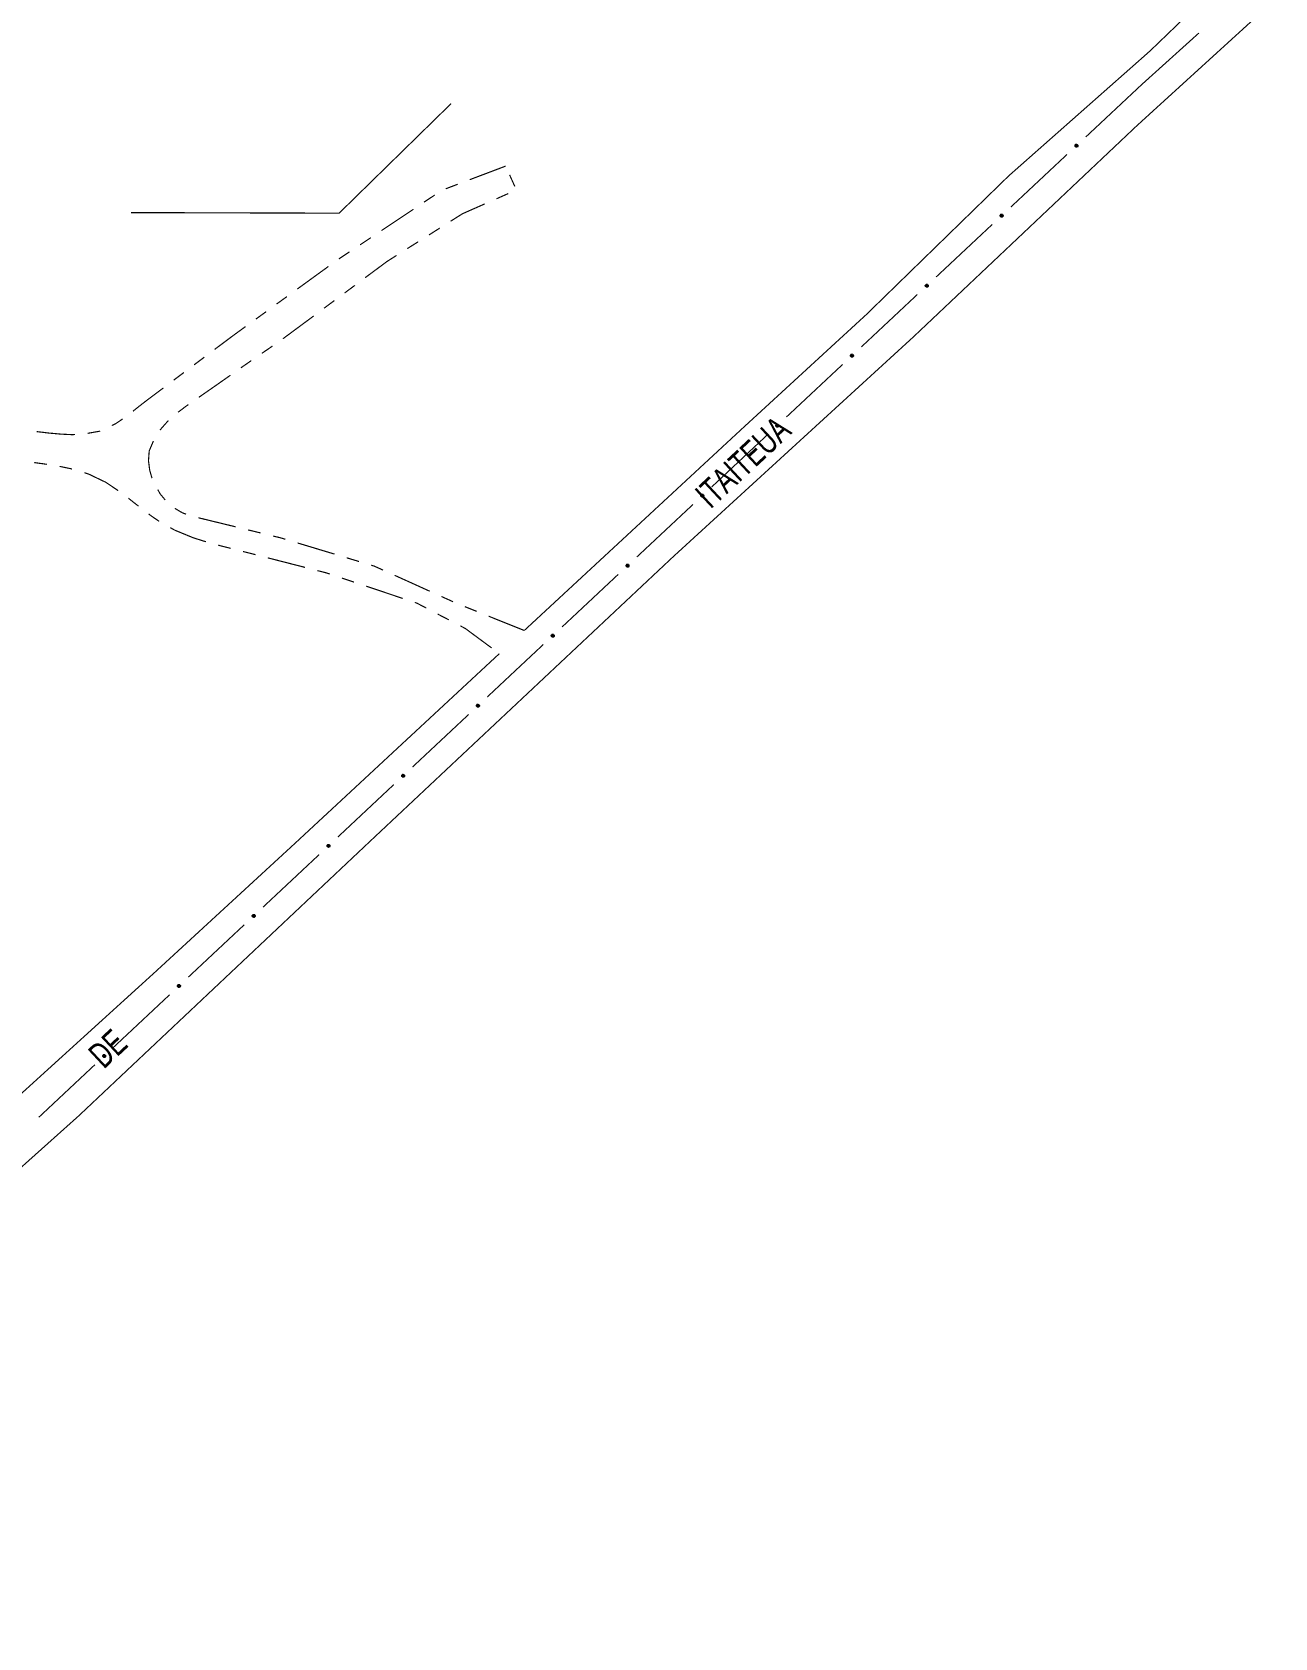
# Model space of a CAD drawing. Extents: x 205150 to 206910, y 4858726 to 4860849.
# Drawn here: x 205623.2 to 205817.3, y 4859982.3 to 4860233 of the extents above; entities that cross this region are included whole.
import ezdxf

# ---------------------------------------------------------------- set-up
doc = ezdxf.new("R2010")
doc.units = 0
doc.header["$LTSCALE"] = 1.5
doc.header["$MEASUREMENT"] = 0
for name, color, linetype in [('SV-CAMINHO-TRILHA', 20, 'CONTINUOUS'), ('SV-EIXO-ROD-ESTR', 7, 'CONTINUOUS'), ('SV-EST-MUNIC-PAV', 20, 'CONTINUOUS'), ('SV-RUA-NAO-PAV-S-GUIA-C-GUIA', 7, 'CONTINUOUS'), ('SV-TXT-MUNIC-PAV', 20, 'CONTINUOUS')]:
    doc.layers.add(name, color=color, linetype=linetype)
doc.styles.add('ARIAL', font='ARIAL.TTF')

msp = doc.modelspace()

# ---------------------------------------------------------------- linework, layer by layer
at = {"layer": 'SV-CAMINHO-TRILHA', "const_width": 0.18, "flags": 128}
msp.add_lwpolyline([(205638.58, 4860204.86), (205671.11, 4860204.77), (205688.6, 4860221.88)], dxfattribs=at)
at = {"layer": 'SV-EIXO-ROD-ESTR', "const_width": 0.18, "flags": 128}
for points in [[(205796.49, 4860224.87), (205805.4, 4860232.9)], [(205796.49, 4860224.87), (205787.73, 4860216.67)], [(205784.8, 4860213.94), (205776.04, 4860205.74)], [(205773.12, 4860203.01), (205764.36, 4860194.81)], [(205761.43, 4860192.08), (205752.67, 4860183.88)], [(205749.75, 4860181.15), (205740.98, 4860172.95)], [(205738.06, 4860170.22), (205729.3, 4860162.02)], [(205726.38, 4860159.29), (205717.61, 4860151.09)], [(205714.69, 4860148.36), (205705.93, 4860140.16)], [(205703.01, 4860137.43), (205700.09, 4860134.7)], [(205699.5, 4860134.15), (205694.25, 4860129.23)], [(205700.09, 4860134.7), (205699.5, 4860134.15)], [(205691.33, 4860126.49), (205682.57, 4860118.29)], [(205679.65, 4860115.55), (205670.9, 4860107.35)], [(205667.98, 4860104.61), (205659.22, 4860096.41)], [(205656.3, 4860093.67), (205647.54, 4860085.47)], [(205644.63, 4860082.73), (205635.87, 4860074.53)], [(205632.95, 4860071.8), (205624.19, 4860063.59)]]:
    msp.add_lwpolyline(points, dxfattribs=at)
at = {"layer": 'SV-EIXO-ROD-ESTR', "flags": 128}
for points in [[(205786.25, 4860215.48), (205786.09, 4860215.28)], [(205786.3, 4860215.48), (205786.1, 4860215.24)], [(205786.23, 4860215.47), (205786.1, 4860215.31)], [(205786.27, 4860215.47), (205786.1, 4860215.27)], [(205786.21, 4860215.47), (205786.1, 4860215.33)], [(205786.32, 4860215.47), (205786.11, 4860215.23)], [(205786.19, 4860215.46), (205786.11, 4860215.36)], [(205786.18, 4860215.45), (205786.11, 4860215.37)], [(205786.34, 4860215.46), (205786.12, 4860215.21)], [(205786.35, 4860215.45), (205786.13, 4860215.2)], [(205786.37, 4860215.45), (205786.14, 4860215.18)], [(205786.38, 4860215.43), (205786.15, 4860215.17)], [(205786.4, 4860215.42), (205786.17, 4860215.16)], [(205786.41, 4860215.4), (205786.19, 4860215.15)], [(205786.42, 4860215.39), (205786.2, 4860215.14)], [(205786.43, 4860215.37), (205786.22, 4860215.14)], [(205786.44, 4860215.36), (205786.24, 4860215.13)], [(205786.44, 4860215.34), (205786.27, 4860215.13)], [(205786.45, 4860215.32), (205786.29, 4860215.13)], [(205786.44, 4860215.29), (205786.32, 4860215.14)], [(205786.44, 4860215.27), (205786.33, 4860215.13)], [(205786.44, 4860215.25), (205786.35, 4860215.15)], [(205786.43, 4860215.23), (205786.36, 4860215.15)], [(205774.57, 4860204.55), (205774.41, 4860204.35)], [(205774.54, 4860204.54), (205774.41, 4860204.38)], [(205774.59, 4860204.54), (205774.41, 4860204.34)], [(205774.53, 4860204.54), (205774.41, 4860204.4)], [(205774.61, 4860204.55), (205774.42, 4860204.31)], [(205774.51, 4860204.53), (205774.42, 4860204.43)], [(205774.49, 4860204.52), (205774.42, 4860204.44)], [(205774.63, 4860204.54), (205774.43, 4860204.3)], [(205774.66, 4860204.54), (205774.43, 4860204.28)], [(205774.67, 4860204.52), (205774.45, 4860204.27)], [(205774.69, 4860204.52), (205774.45, 4860204.25)], [(205774.7, 4860204.5), (205774.47, 4860204.24)], [(205774.71, 4860204.49), (205774.48, 4860204.23)], [(205774.72, 4860204.48), (205774.5, 4860204.22)], [(205774.73, 4860204.46), (205774.51, 4860204.21)], [(205774.74, 4860204.45), (205774.54, 4860204.21)], [(205774.75, 4860204.43), (205774.56, 4860204.2)], [(205774.75, 4860204.41), (205774.58, 4860204.2)], [(205774.76, 4860204.39), (205774.6, 4860204.2)], [(205774.76, 4860204.36), (205774.63, 4860204.21)], [(205774.76, 4860204.34), (205774.64, 4860204.21)], [(205774.75, 4860204.32), (205774.67, 4860204.22)], [(205774.75, 4860204.3), (205774.68, 4860204.22)], [(205762.88, 4860193.62), (205762.72, 4860193.42)], [(205762.84, 4860193.61), (205762.72, 4860193.47)], [(205762.93, 4860193.62), (205762.73, 4860193.38)], [(205762.86, 4860193.61), (205762.73, 4860193.45)], [(205762.9, 4860193.61), (205762.73, 4860193.41)], [(205762.82, 4860193.6), (205762.73, 4860193.5)], [(205762.95, 4860193.61), (205762.74, 4860193.37)], [(205762.81, 4860193.59), (205762.74, 4860193.51)], [(205762.97, 4860193.61), (205762.75, 4860193.35)], [(205762.98, 4860193.59), (205762.76, 4860193.34)], [(205763, 4860193.59), (205762.77, 4860193.32)], [(205763.01, 4860193.57), (205762.78, 4860193.31)], [(205763.03, 4860193.56), (205762.8, 4860193.3)], [(205763.04, 4860193.55), (205762.82, 4860193.29)], [(205763.05, 4860193.54), (205762.83, 4860193.28)], [(205763.05, 4860193.52), (205762.85, 4860193.28)], [(205763.07, 4860193.5), (205762.87, 4860193.27)], [(205763.07, 4860193.48), (205762.9, 4860193.27)], [(205763.07, 4860193.46), (205762.92, 4860193.27)], [(205763.07, 4860193.43), (205762.94, 4860193.28)], [(205763.07, 4860193.41), (205762.96, 4860193.28)], [(205763.07, 4860193.39), (205762.98, 4860193.29)], [(205763.06, 4860193.37), (205762.99, 4860193.29)], [(205751.2, 4860182.69), (205751.04, 4860182.49)], [(205751.17, 4860182.68), (205751.04, 4860182.53)], [(205751.22, 4860182.68), (205751.04, 4860182.48)], [(205751.15, 4860182.68), (205751.04, 4860182.54)], [(205751.24, 4860182.69), (205751.05, 4860182.45)], [(205751.14, 4860182.67), (205751.05, 4860182.57)], [(205751.12, 4860182.66), (205751.05, 4860182.58)], [(205751.26, 4860182.68), (205751.06, 4860182.44)], [(205751.29, 4860182.68), (205751.06, 4860182.42)], [(205751.3, 4860182.67), (205751.07, 4860182.41)], [(205751.32, 4860182.66), (205751.08, 4860182.39)], [(205751.33, 4860182.64), (205751.1, 4860182.38)], [(205751.34, 4860182.63), (205751.11, 4860182.37)], [(205751.35, 4860182.62), (205751.13, 4860182.36)], [(205751.36, 4860182.61), (205751.14, 4860182.35)], [(205751.37, 4860182.59), (205751.17, 4860182.35)], [(205751.38, 4860182.57), (205751.18, 4860182.34)], [(205751.38, 4860182.55), (205751.21, 4860182.34)], [(205751.39, 4860182.53), (205751.23, 4860182.34)], [(205751.39, 4860182.5), (205751.26, 4860182.35)], [(205751.39, 4860182.48), (205751.27, 4860182.35)], [(205751.38, 4860182.46), (205751.3, 4860182.36)], [(205751.38, 4860182.44), (205751.31, 4860182.36)], [(205739.51, 4860171.76), (205739.35, 4860171.57)], [(205739.47, 4860171.75), (205739.35, 4860171.61)], [(205739.56, 4860171.76), (205739.36, 4860171.52)], [(205739.49, 4860171.75), (205739.36, 4860171.6)], [(205739.53, 4860171.75), (205739.36, 4860171.55)], [(205739.45, 4860171.74), (205739.36, 4860171.64)], [(205739.58, 4860171.75), (205739.37, 4860171.51)], [(205739.44, 4860171.73), (205739.37, 4860171.66)], [(205739.6, 4860171.75), (205739.38, 4860171.49)], [(205739.61, 4860171.74), (205739.39, 4860171.48)], [(205739.63, 4860171.73), (205739.4, 4860171.46)], [(205739.64, 4860171.71), (205739.41, 4860171.45)], [(205739.66, 4860171.7), (205739.42, 4860171.44)], [(205739.67, 4860171.69), (205739.45, 4860171.43)], [(205739.68, 4860171.68), (205739.46, 4860171.42)], [(205739.68, 4860171.66), (205739.48, 4860171.42)], [(205739.7, 4860171.64), (205739.5, 4860171.41)], [(205739.7, 4860171.62), (205739.53, 4860171.41)], [(205739.7, 4860171.6), (205739.55, 4860171.41)], [(205739.7, 4860171.58), (205739.57, 4860171.42)], [(205739.7, 4860171.55), (205739.59, 4860171.42)], [(205739.7, 4860171.53), (205739.61, 4860171.43)], [(205739.69, 4860171.51), (205739.62, 4860171.43)], [(205727.85, 4860160.83), (205727.67, 4860160.62)], [(205727.82, 4860160.83), (205727.67, 4860160.64)], [(205727.8, 4860160.82), (205727.67, 4860160.67)], [(205727.78, 4860160.82), (205727.67, 4860160.69)], [(205727.87, 4860160.83), (205727.68, 4860160.59)], [(205727.76, 4860160.81), (205727.68, 4860160.71)], [(205727.75, 4860160.81), (205727.68, 4860160.73)], [(205727.89, 4860160.82), (205727.69, 4860160.58)], [(205727.91, 4860160.82), (205727.69, 4860160.56)], [(205727.93, 4860160.81), (205727.7, 4860160.55)], [(205727.95, 4860160.8), (205727.71, 4860160.53)], [(205727.96, 4860160.79), (205727.73, 4860160.52)], [(205727.97, 4860160.77), (205727.74, 4860160.51)], [(205727.98, 4860160.76), (205727.76, 4860160.5)], [(205727.99, 4860160.75), (205727.77, 4860160.49)], [(205728, 4860160.73), (205727.8, 4860160.49)], [(205728.01, 4860160.71), (205727.81, 4860160.48)], [(205728.01, 4860160.69), (205727.84, 4860160.48)], [(205728.02, 4860160.67), (205727.86, 4860160.48)], [(205728.02, 4860160.65), (205727.89, 4860160.49)], [(205728.02, 4860160.62), (205727.9, 4860160.49)], [(205728.01, 4860160.6), (205727.93, 4860160.5)], [(205728.01, 4860160.58), (205727.94, 4860160.5)], [(205716.14, 4860149.9), (205715.98, 4860149.71)], [(205716.1, 4860149.89), (205715.98, 4860149.76)], [(205716.16, 4860149.9), (205715.99, 4860149.69)], [(205716.19, 4860149.9), (205715.99, 4860149.67)], [(205716.12, 4860149.89), (205715.99, 4860149.74)], [(205716.08, 4860149.88), (205715.99, 4860149.78)], [(205716.07, 4860149.88), (205715.99, 4860149.8)], [(205716.21, 4860149.89), (205716, 4860149.65)], [(205716.23, 4860149.89), (205716.01, 4860149.63)], [(205716.24, 4860149.88), (205716.02, 4860149.62)], [(205716.26, 4860149.87), (205716.03, 4860149.6)], [(205716.27, 4860149.86), (205716.04, 4860149.59)], [(205716.29, 4860149.84), (205716.05, 4860149.58)], [(205716.3, 4860149.83), (205716.08, 4860149.57)], [(205716.31, 4860149.82), (205716.09, 4860149.56)], [(205716.31, 4860149.8), (205716.11, 4860149.56)], [(205716.33, 4860149.79), (205716.13, 4860149.55)], [(205716.33, 4860149.76), (205716.15, 4860149.55)], [(205716.33, 4860149.74), (205716.18, 4860149.55)], [(205716.33, 4860149.72), (205716.2, 4860149.56)], [(205716.33, 4860149.69), (205716.22, 4860149.56)], [(205716.33, 4860149.67), (205716.24, 4860149.57)], [(205716.32, 4860149.65), (205716.25, 4860149.57)], [(205704.48, 4860138.97), (205704.3, 4860138.76)], [(205704.45, 4860138.97), (205704.3, 4860138.78)], [(205704.43, 4860138.96), (205704.3, 4860138.81)], [(205704.41, 4860138.96), (205704.3, 4860138.83)], [(205704.5, 4860138.97), (205704.31, 4860138.74)], [(205704.39, 4860138.95), (205704.31, 4860138.85)], [(205704.38, 4860138.95), (205704.31, 4860138.87)], [(205704.52, 4860138.96), (205704.32, 4860138.72)], [(205704.54, 4860138.96), (205704.32, 4860138.7)], [(205704.56, 4860138.95), (205704.33, 4860138.69)], [(205704.57, 4860138.94), (205704.34, 4860138.67)], [(205704.59, 4860138.93), (205704.35, 4860138.67)], [(205704.6, 4860138.92), (205704.37, 4860138.65)], [(205704.61, 4860138.9), (205704.39, 4860138.64)], [(205704.62, 4860138.89), (205704.4, 4860138.63)], [(205704.63, 4860138.87), (205704.43, 4860138.63)], [(205704.64, 4860138.86), (205704.44, 4860138.62)], [(205704.64, 4860138.84), (205704.47, 4860138.62)], [(205704.65, 4860138.81), (205704.49, 4860138.62)], [(205704.65, 4860138.79), (205704.52, 4860138.63)], [(205704.65, 4860138.76), (205704.53, 4860138.63)], [(205704.64, 4860138.74), (205704.55, 4860138.64)], [(205704.64, 4860138.72), (205704.57, 4860138.64)], [(205692.77, 4860128.04), (205692.62, 4860127.84)], [(205692.75, 4860128.03), (205692.62, 4860127.87)], [(205692.8, 4860128.03), (205692.62, 4860127.82)], [(205692.73, 4860128.03), (205692.62, 4860127.89)], [(205692.82, 4860128.03), (205692.63, 4860127.8)], [(205692.71, 4860128.02), (205692.63, 4860127.92)], [(205692.7, 4860128.01), (205692.63, 4860127.93)], [(205692.84, 4860128.03), (205692.64, 4860127.79)], [(205692.86, 4860128.02), (205692.64, 4860127.77)], [(205692.88, 4860128.01), (205692.65, 4860127.75)], [(205692.89, 4860128), (205692.66, 4860127.74)], [(205692.91, 4860127.99), (205692.68, 4860127.73)], [(205692.92, 4860127.98), (205692.69, 4860127.72)], [(205692.93, 4860127.96), (205692.71, 4860127.71)], [(205692.94, 4860127.95), (205692.72, 4860127.7)], [(205692.95, 4860127.93), (205692.75, 4860127.69)], [(205692.96, 4860127.92), (205692.76, 4860127.68)], [(205692.96, 4860127.9), (205692.79, 4860127.69)], [(205692.97, 4860127.88), (205692.81, 4860127.68)], [(205692.97, 4860127.85), (205692.84, 4860127.69)], [(205692.97, 4860127.83), (205692.85, 4860127.69)], [(205692.96, 4860127.81), (205692.88, 4860127.71)], [(205692.96, 4860127.79), (205692.89, 4860127.71)], [(205681.1, 4860117.1), (205680.94, 4860116.9)], [(205681.06, 4860117.09), (205680.94, 4860116.95)], [(205681.08, 4860117.09), (205680.95, 4860116.93)], [(205681.12, 4860117.09), (205680.95, 4860116.88)], [(205681.15, 4860117.09), (205680.95, 4860116.86)], [(205681.04, 4860117.08), (205680.95, 4860116.98)], [(205681.03, 4860117.07), (205680.95, 4860116.99)], [(205681.17, 4860117.09), (205680.96, 4860116.85)], [(205681.19, 4860117.08), (205680.97, 4860116.83)], [(205681.2, 4860117.07), (205680.98, 4860116.82)], [(205681.22, 4860117.07), (205680.99, 4860116.8)], [(205681.23, 4860117.05), (205681, 4860116.79)], [(205681.24, 4860117.04), (205681.01, 4860116.78)], [(205681.25, 4860117.02), (205681.03, 4860116.77)], [(205681.27, 4860117.01), (205681.05, 4860116.76)], [(205681.27, 4860116.99), (205681.07, 4860116.75)], [(205681.28, 4860116.98), (205681.09, 4860116.74)], [(205681.29, 4860116.96), (205681.11, 4860116.75)], [(205681.29, 4860116.94), (205681.14, 4860116.74)], [(205681.29, 4860116.91), (205681.16, 4860116.75)], [(205681.29, 4860116.89), (205681.18, 4860116.75)], [(205681.29, 4860116.87), (205681.2, 4860116.77)], [(205681.28, 4860116.85), (205681.21, 4860116.77)], [(205669.42, 4860106.16), (205669.26, 4860105.96)], [(205669.4, 4860106.15), (205669.27, 4860105.99)], [(205669.45, 4860106.15), (205669.27, 4860105.94)], [(205669.38, 4860106.15), (205669.27, 4860106.01)], [(205669.47, 4860106.15), (205669.27, 4860105.92)], [(205669.49, 4860106.15), (205669.28, 4860105.91)], [(205669.36, 4860106.14), (205669.28, 4860106.04)], [(205669.35, 4860106.13), (205669.28, 4860106.05)], [(205669.51, 4860106.14), (205669.29, 4860105.89)], [(205669.52, 4860106.13), (205669.3, 4860105.88)], [(205669.54, 4860106.13), (205669.31, 4860105.86)], [(205669.55, 4860106.11), (205669.32, 4860105.85)], [(205669.57, 4860106.1), (205669.34, 4860105.84)], [(205669.58, 4860106.08), (205669.36, 4860105.83)], [(205669.59, 4860106.07), (205669.37, 4860105.82)], [(205669.6, 4860106.05), (205669.39, 4860105.81)], [(205669.61, 4860106.04), (205669.41, 4860105.81)], [(205669.61, 4860106.02), (205669.44, 4860105.81)], [(205669.62, 4860106), (205669.46, 4860105.8)], [(205669.61, 4860105.97), (205669.49, 4860105.81)], [(205669.62, 4860105.95), (205669.5, 4860105.81)], [(205669.61, 4860105.93), (205669.52, 4860105.83)], [(205669.6, 4860105.91), (205669.53, 4860105.83)], [(205657.75, 4860095.22), (205657.59, 4860095.02)], [(205657.71, 4860095.21), (205657.59, 4860095.07)], [(205657.8, 4860095.22), (205657.6, 4860094.98)], [(205657.72, 4860095.21), (205657.6, 4860095.05)], [(205657.77, 4860095.21), (205657.6, 4860095)], [(205657.69, 4860095.2), (205657.6, 4860095.1)], [(205657.67, 4860095.19), (205657.6, 4860095.11)], [(205657.81, 4860095.21), (205657.61, 4860094.97)], [(205657.84, 4860095.2), (205657.61, 4860094.95)], [(205657.85, 4860095.19), (205657.63, 4860094.94)], [(205657.87, 4860095.19), (205657.63, 4860094.92)], [(205657.88, 4860095.17), (205657.65, 4860094.91)], [(205657.89, 4860095.16), (205657.66, 4860094.9)], [(205657.9, 4860095.14), (205657.68, 4860094.89)], [(205657.92, 4860095.13), (205657.69, 4860094.88)], [(205657.92, 4860095.11), (205657.72, 4860094.88)], [(205657.93, 4860095.1), (205657.74, 4860094.87)], [(205657.93, 4860095.08), (205657.76, 4860094.87)], [(205657.94, 4860095.06), (205657.79, 4860094.86)], [(205657.94, 4860095.03), (205657.81, 4860094.88)], [(205657.94, 4860095.01), (205657.83, 4860094.87)], [(205657.93, 4860094.99), (205657.85, 4860094.89)], [(205657.93, 4860094.97), (205657.86, 4860094.89)], [(205646.07, 4860084.28), (205645.91, 4860084.08)], [(205646.03, 4860084.27), (205645.91, 4860084.13)], [(205646.12, 4860084.28), (205645.92, 4860084.04)], [(205646.05, 4860084.27), (205645.92, 4860084.11)], [(205646.09, 4860084.27), (205645.92, 4860084.07)], [(205646.01, 4860084.26), (205645.92, 4860084.16)], [(205646.14, 4860084.27), (205645.93, 4860084.03)], [(205646, 4860084.25), (205645.93, 4860084.17)], [(205646.16, 4860084.27), (205645.94, 4860084.01)], [(205646.17, 4860084.25), (205645.95, 4860084)], [(205646.19, 4860084.25), (205645.96, 4860083.98)], [(205646.2, 4860084.23), (205645.97, 4860083.97)], [(205646.22, 4860084.22), (205645.99, 4860083.96)], [(205646.23, 4860084.2), (205646.01, 4860083.95)], [(205646.24, 4860084.19), (205646.02, 4860083.94)], [(205646.24, 4860084.18), (205646.04, 4860083.94)], [(205646.26, 4860084.16), (205646.06, 4860083.93)], [(205646.26, 4860084.14), (205646.09, 4860083.93)], [(205646.26, 4860084.12), (205646.11, 4860083.93)], [(205646.26, 4860084.09), (205646.13, 4860083.94)], [(205646.26, 4860084.07), (205646.15, 4860083.94)], [(205646.26, 4860084.05), (205646.17, 4860083.95)], [(205646.25, 4860084.03), (205646.18, 4860083.95)], [(205634.39, 4860073.34), (205634.24, 4860073.14)], [(205634.37, 4860073.33), (205634.24, 4860073.17)], [(205634.42, 4860073.33), (205634.24, 4860073.13)], [(205634.35, 4860073.33), (205634.24, 4860073.19)], [(205634.44, 4860073.34), (205634.25, 4860073.1)], [(205634.33, 4860073.32), (205634.25, 4860073.22)], [(205634.32, 4860073.31), (205634.25, 4860073.23)], [(205634.46, 4860073.33), (205634.26, 4860073.09)], [(205634.48, 4860073.33), (205634.26, 4860073.07)], [(205634.5, 4860073.31), (205634.27, 4860073.06)], [(205634.52, 4860073.31), (205634.28, 4860073.04)], [(205634.53, 4860073.29), (205634.3, 4860073.03)], [(205634.54, 4860073.28), (205634.31, 4860073.02)], [(205634.55, 4860073.27), (205634.33, 4860073.01)], [(205634.56, 4860073.26), (205634.34, 4860073)], [(205634.57, 4860073.24), (205634.37, 4860073)], [(205634.58, 4860073.22), (205634.38, 4860072.99)], [(205634.58, 4860073.2), (205634.41, 4860072.99)], [(205634.59, 4860073.18), (205634.43, 4860072.99)], [(205634.59, 4860073.15), (205634.46, 4860073)], [(205634.59, 4860073.13), (205634.47, 4860073)], [(205634.58, 4860073.11), (205634.5, 4860073.01)], [(205634.58, 4860073.09), (205634.51, 4860073.01)]]:
    msp.add_lwpolyline(points, dxfattribs=at)
for points in [[(205786.45, 4860215.32), (205786.44, 4860215.27), (205786.43, 4860215.23), (205786.41, 4860215.2), (205786.39, 4860215.17), (205786.36, 4860215.15), (205786.33, 4860215.13), (205786.29, 4860215.13), (205786.24, 4860215.13), (205786.2, 4860215.14), (205786.17, 4860215.16), (205786.14, 4860215.18), (205786.12, 4860215.21), (205786.1, 4860215.24), (205786.09, 4860215.28), (205786.1, 4860215.33), (205786.11, 4860215.37), (205786.13, 4860215.4), (205786.15, 4860215.43), (205786.18, 4860215.45), (205786.21, 4860215.47), (205786.25, 4860215.48), (205786.3, 4860215.48), (205786.34, 4860215.46), (205786.37, 4860215.45), (205786.4, 4860215.42), (205786.42, 4860215.39), (205786.44, 4860215.36), (205786.45, 4860215.32)], [(205774.76, 4860204.39), (205774.76, 4860204.34), (205774.75, 4860204.3), (205774.73, 4860204.27), (205774.71, 4860204.24), (205774.68, 4860204.22), (205774.64, 4860204.21), (205774.6, 4860204.2), (205774.56, 4860204.2), (205774.51, 4860204.21), (205774.48, 4860204.23), (205774.45, 4860204.25), (205774.43, 4860204.28), (205774.42, 4860204.31), (205774.41, 4860204.35), (205774.41, 4860204.4), (205774.42, 4860204.44), (205774.44, 4860204.47), (205774.46, 4860204.5), (205774.49, 4860204.52), (205774.53, 4860204.54), (205774.57, 4860204.55), (205774.61, 4860204.55), (205774.66, 4860204.54), (205774.69, 4860204.52), (205774.71, 4860204.49), (205774.73, 4860204.46), (205774.75, 4860204.43), (205774.76, 4860204.39)], [(205763.07, 4860193.46), (205763.07, 4860193.41), (205763.06, 4860193.37), (205763.04, 4860193.34), (205763.02, 4860193.31), (205762.99, 4860193.29), (205762.96, 4860193.28), (205762.92, 4860193.27), (205762.87, 4860193.27), (205762.83, 4860193.28), (205762.8, 4860193.3), (205762.77, 4860193.32), (205762.75, 4860193.35), (205762.73, 4860193.38), (205762.72, 4860193.42), (205762.72, 4860193.47), (205762.74, 4860193.51), (205762.75, 4860193.55), (205762.78, 4860193.57), (205762.81, 4860193.59), (205762.84, 4860193.61), (205762.88, 4860193.62), (205762.93, 4860193.62), (205762.97, 4860193.61), (205763, 4860193.59), (205763.03, 4860193.56), (205763.05, 4860193.54), (205763.07, 4860193.5), (205763.07, 4860193.46)], [(205751.39, 4860182.53), (205751.39, 4860182.48), (205751.38, 4860182.44), (205751.36, 4860182.41), (205751.33, 4860182.38), (205751.31, 4860182.36), (205751.27, 4860182.35), (205751.23, 4860182.34), (205751.18, 4860182.34), (205751.14, 4860182.35), (205751.11, 4860182.37), (205751.08, 4860182.39), (205751.06, 4860182.42), (205751.05, 4860182.45), (205751.04, 4860182.49), (205751.04, 4860182.54), (205751.05, 4860182.58), (205751.07, 4860182.62), (205751.09, 4860182.64), (205751.12, 4860182.66), (205751.15, 4860182.68), (205751.2, 4860182.69), (205751.24, 4860182.69), (205751.29, 4860182.68), (205751.32, 4860182.66), (205751.34, 4860182.63), (205751.36, 4860182.61), (205751.38, 4860182.57), (205751.39, 4860182.53)], [(205739.7, 4860171.6), (205739.7, 4860171.55), (205739.69, 4860171.51), (205739.67, 4860171.48), (205739.65, 4860171.45), (205739.62, 4860171.43), (205739.59, 4860171.42), (205739.55, 4860171.41), (205739.5, 4860171.41), (205739.46, 4860171.42), (205739.42, 4860171.44), (205739.4, 4860171.46), (205739.38, 4860171.49), (205739.36, 4860171.52), (205739.35, 4860171.57), (205739.35, 4860171.61), (205739.37, 4860171.66), (205739.38, 4860171.69), (205739.41, 4860171.71), (205739.44, 4860171.73), (205739.47, 4860171.75), (205739.51, 4860171.76), (205739.56, 4860171.76), (205739.6, 4860171.75), (205739.63, 4860171.73), (205739.66, 4860171.7), (205739.68, 4860171.68), (205739.7, 4860171.64), (205739.7, 4860171.6)], [(205728.02, 4860160.67), (205728.02, 4860160.62), (205728.01, 4860160.58), (205727.99, 4860160.55), (205727.96, 4860160.53), (205727.94, 4860160.5), (205727.9, 4860160.49), (205727.86, 4860160.48), (205727.81, 4860160.48), (205727.77, 4860160.49), (205727.74, 4860160.51), (205727.71, 4860160.53), (205727.69, 4860160.56), (205727.68, 4860160.59), (205727.67, 4860160.64), (205727.67, 4860160.69), (205727.68, 4860160.73), (205727.7, 4860160.76), (205727.72, 4860160.78), (205727.75, 4860160.81), (205727.78, 4860160.82), (205727.82, 4860160.83), (205727.87, 4860160.83), (205727.91, 4860160.82), (205727.95, 4860160.8), (205727.97, 4860160.77), (205727.99, 4860160.75), (205728.01, 4860160.71), (205728.02, 4860160.67)], [(205716.33, 4860149.74), (205716.33, 4860149.69), (205716.32, 4860149.65), (205716.3, 4860149.62), (205716.28, 4860149.6), (205716.25, 4860149.57), (205716.22, 4860149.56), (205716.18, 4860149.55), (205716.13, 4860149.55), (205716.09, 4860149.56), (205716.05, 4860149.58), (205716.03, 4860149.6), (205716.01, 4860149.63), (205715.99, 4860149.67), (205715.98, 4860149.71), (205715.98, 4860149.76), (205715.99, 4860149.8), (205716.01, 4860149.83), (205716.04, 4860149.85), (205716.07, 4860149.88), (205716.1, 4860149.89), (205716.14, 4860149.9), (205716.19, 4860149.9), (205716.23, 4860149.89), (205716.26, 4860149.87), (205716.29, 4860149.84), (205716.31, 4860149.82), (205716.33, 4860149.79), (205716.33, 4860149.74)], [(205704.65, 4860138.81), (205704.65, 4860138.76), (205704.64, 4860138.72), (205704.62, 4860138.69), (205704.59, 4860138.67), (205704.57, 4860138.64), (205704.53, 4860138.63), (205704.49, 4860138.62), (205704.44, 4860138.62), (205704.4, 4860138.63), (205704.37, 4860138.65), (205704.34, 4860138.67), (205704.32, 4860138.7), (205704.31, 4860138.74), (205704.3, 4860138.78), (205704.3, 4860138.83), (205704.31, 4860138.87), (205704.33, 4860138.9), (205704.35, 4860138.92), (205704.38, 4860138.95), (205704.41, 4860138.96), (205704.45, 4860138.97), (205704.5, 4860138.97), (205704.54, 4860138.96), (205704.57, 4860138.94), (205704.6, 4860138.92), (205704.62, 4860138.89), (205704.64, 4860138.86), (205704.65, 4860138.81)], [(205692.97, 4860127.88), (205692.97, 4860127.83), (205692.96, 4860127.79), (205692.94, 4860127.76), (205692.91, 4860127.73), (205692.89, 4860127.71), (205692.85, 4860127.69), (205692.81, 4860127.68), (205692.76, 4860127.68), (205692.72, 4860127.7), (205692.69, 4860127.72), (205692.66, 4860127.74), (205692.64, 4860127.77), (205692.63, 4860127.8), (205692.62, 4860127.84), (205692.62, 4860127.89), (205692.63, 4860127.93), (205692.65, 4860127.96), (205692.67, 4860127.99), (205692.7, 4860128.01), (205692.73, 4860128.03), (205692.77, 4860128.04), (205692.82, 4860128.03), (205692.86, 4860128.02), (205692.89, 4860128), (205692.92, 4860127.98), (205692.94, 4860127.95), (205692.96, 4860127.92), (205692.97, 4860127.88)], [(205681.29, 4860116.94), (205681.29, 4860116.89), (205681.28, 4860116.85), (205681.26, 4860116.82), (205681.24, 4860116.79), (205681.21, 4860116.77), (205681.18, 4860116.75), (205681.14, 4860116.74), (205681.09, 4860116.74), (205681.05, 4860116.76), (205681.01, 4860116.78), (205680.99, 4860116.8), (205680.97, 4860116.83), (205680.95, 4860116.86), (205680.94, 4860116.9), (205680.94, 4860116.95), (205680.95, 4860116.99), (205680.97, 4860117.02), (205681, 4860117.05), (205681.03, 4860117.07), (205681.06, 4860117.09), (205681.1, 4860117.1), (205681.15, 4860117.09), (205681.19, 4860117.08), (205681.22, 4860117.07), (205681.24, 4860117.04), (205681.27, 4860117.01), (205681.28, 4860116.98), (205681.29, 4860116.94)], [(205669.62, 4860106), (205669.62, 4860105.95), (205669.6, 4860105.91), (205669.59, 4860105.88), (205669.56, 4860105.85), (205669.53, 4860105.83), (205669.5, 4860105.81), (205669.46, 4860105.8), (205669.41, 4860105.81), (205669.37, 4860105.82), (205669.34, 4860105.84), (205669.31, 4860105.86), (205669.29, 4860105.89), (205669.27, 4860105.92), (205669.26, 4860105.96), (205669.27, 4860106.01), (205669.28, 4860106.05), (205669.3, 4860106.08), (205669.32, 4860106.11), (205669.35, 4860106.13), (205669.38, 4860106.15), (205669.42, 4860106.16), (205669.47, 4860106.15), (205669.51, 4860106.14), (205669.54, 4860106.13), (205669.57, 4860106.1), (205669.59, 4860106.07), (205669.61, 4860106.04), (205669.62, 4860106)], [(205657.94, 4860095.06), (205657.94, 4860095.01), (205657.93, 4860094.97), (205657.91, 4860094.94), (205657.89, 4860094.91), (205657.86, 4860094.89), (205657.83, 4860094.87), (205657.79, 4860094.86), (205657.74, 4860094.87), (205657.69, 4860094.88), (205657.66, 4860094.9), (205657.63, 4860094.92), (205657.61, 4860094.95), (205657.6, 4860094.98), (205657.59, 4860095.02), (205657.59, 4860095.07), (205657.6, 4860095.11), (205657.62, 4860095.14), (205657.64, 4860095.17), (205657.67, 4860095.19), (205657.71, 4860095.21), (205657.75, 4860095.22), (205657.8, 4860095.22), (205657.84, 4860095.2), (205657.87, 4860095.19), (205657.89, 4860095.16), (205657.92, 4860095.13), (205657.93, 4860095.1), (205657.94, 4860095.06)], [(205646.26, 4860084.12), (205646.26, 4860084.07), (205646.25, 4860084.03), (205646.23, 4860084), (205646.21, 4860083.97), (205646.18, 4860083.95), (205646.15, 4860083.94), (205646.11, 4860083.93), (205646.06, 4860083.93), (205646.02, 4860083.94), (205645.99, 4860083.96), (205645.96, 4860083.98), (205645.94, 4860084.01), (205645.92, 4860084.04), (205645.91, 4860084.08), (205645.91, 4860084.13), (205645.93, 4860084.17), (205645.94, 4860084.2), (205645.97, 4860084.23), (205646, 4860084.25), (205646.03, 4860084.27), (205646.07, 4860084.28), (205646.12, 4860084.28), (205646.16, 4860084.27), (205646.19, 4860084.25), (205646.22, 4860084.22), (205646.24, 4860084.19), (205646.26, 4860084.16), (205646.26, 4860084.12)], [(205634.59, 4860073.18), (205634.59, 4860073.13), (205634.58, 4860073.09), (205634.56, 4860073.06), (205634.53, 4860073.03), (205634.51, 4860073.01), (205634.47, 4860073), (205634.43, 4860072.99), (205634.38, 4860072.99), (205634.34, 4860073), (205634.31, 4860073.02), (205634.28, 4860073.04), (205634.26, 4860073.07), (205634.25, 4860073.1), (205634.24, 4860073.14), (205634.24, 4860073.19), (205634.25, 4860073.23), (205634.27, 4860073.26), (205634.29, 4860073.29), (205634.32, 4860073.31), (205634.35, 4860073.33), (205634.39, 4860073.34), (205634.44, 4860073.34), (205634.48, 4860073.33), (205634.52, 4860073.31), (205634.54, 4860073.28), (205634.56, 4860073.26), (205634.58, 4860073.22), (205634.59, 4860073.18)]]:
    msp.add_lwpolyline(points, close=True, dxfattribs=at)
at = {"layer": 'SV-EST-MUNIC-PAV', "linetype": 'Continuous', "const_width": 0.18, "flags": 128}
msp.add_lwpolyline([(205796.48, 4860228.96), (205797.8, 4860230.13), (205810.76, 4860242.59), (205821.8, 4860253.31)], dxfattribs=at)
at = {"layer": 'SV-EST-MUNIC-PAV', "const_width": 0.18, "flags": 128}
for points in [[(205796.48, 4860219.13), (205821.13, 4860241.58)], [(205796.48, 4860228.96), (205775.69, 4860210.59), (205753.41, 4860188.9), (205748.05, 4860183.98), (205734.16, 4860171.22), (205700.03, 4860139.61)], [(205795.49, 4860218.22), (205760.73, 4860185.38)], [(205796.48, 4860219.13), (205795.49, 4860218.22)], [(205760.73, 4860185.38), (205759.22, 4860184)], [(205759.22, 4860184), (205723.3, 4860151.14)], [(205723.3, 4860151.14), (205676.17, 4860106.91)], [(205664.33, 4860106.48), (205696.13, 4860135.99)], [(205676.17, 4860106.91), (205630.41, 4860063.8)], [(205642.23, 4860086.15), (205664.33, 4860106.48)], [(205620.27, 4860066.21), (205642.23, 4860086.15)], [(205630.41, 4860063.8), (205591.89, 4860029.34)]]:
    msp.add_lwpolyline(points, dxfattribs=at)
at = {"layer": 'SV-RUA-NAO-PAV-S-GUIA-C-GUIA', "const_width": 0.18, "flags": 128}
for points in [[(205697.12, 4860212.12), (205691.51, 4860210)], [(205698.55, 4860208.94), (205697.73, 4860210.76)], [(205689.64, 4860209.29), (205687.77, 4860208.58)], [(205682.71, 4860205.38), (205677.72, 4860202.05)], [(205686.04, 4860207.6), (205684.37, 4860206.49)], [(205690.37, 4860204.68), (205693.86, 4860206.22)], [(205695.69, 4860207.02), (205697.52, 4860207.83)], [(205688.52, 4860203.51), (205690.21, 4860204.58)], [(205690.21, 4860204.58), (205690.37, 4860204.68)], [(205676.05, 4860200.94), (205674.39, 4860199.83)], [(205685.14, 4860201.37), (205686.83, 4860202.44)], [(205672.72, 4860198.73), (205671.06, 4860197.62)], [(205678.62, 4860197.25), (205680.07, 4860198.17)], [(205681.76, 4860199.24), (205683.45, 4860200.3)], [(205669.43, 4860196.45), (205664.58, 4860192.93)], [(205675.18, 4860194.7), (205678.39, 4860197.08)], [(205678.39, 4860197.08), (205678.62, 4860197.25)], [(205671.97, 4860192.31), (205673.57, 4860193.5)], [(205662.96, 4860191.75), (205661.34, 4860190.58)], [(205668.76, 4860189.93), (205670.36, 4860191.12)], [(205659.72, 4860189.4), (205658.1, 4860188.23)], [(205662.33, 4860185.16), (205667.15, 4860188.73)], [(205654.45, 4860185.58), (205652.46, 4860184.09)], [(205654.86, 4860185.88), (205654.45, 4860185.58)], [(205656.48, 4860187.06), (205654.86, 4860185.88)], [(205652.01, 4860183.76), (205651.66, 4860183.49)], [(205652.46, 4860184.09), (205652.01, 4860183.76)], [(205659.04, 4860182.89), (205659.87, 4860183.45)], [(205659.87, 4860183.45), (205660.35, 4860183.78)], [(205660.35, 4860183.78), (205660.69, 4860184.02)], [(205650.06, 4860182.29), (205648.46, 4860181.09)], [(205655.75, 4860180.61), (205657.39, 4860181.75)], [(205646.86, 4860179.89), (205645.26, 4860178.69)], [(205651.66, 4860177.73), (205651.85, 4860177.86)], [(205651.85, 4860177.86), (205652.48, 4860178.31)], [(205652.48, 4860178.31), (205653.09, 4860178.73)], [(205653.09, 4860178.73), (205654.12, 4860179.46)], [(205641.04, 4860175.52), (205640.47, 4860175.08)], [(205641.26, 4860175.69), (205641.04, 4860175.52)], [(205643.66, 4860177.49), (205641.26, 4860175.69)], [(205649.2, 4860176.02), (205650.02, 4860176.59)], [(205650.02, 4860176.59), (205650.58, 4860176.98)], [(205650.58, 4860176.98), (205651.66, 4860177.73)], [(205639.84, 4860174.59), (205638.9, 4860173.84)], [(205640.47, 4860175.08), (205639.84, 4860174.59)], [(205645.95, 4860173.69), (205646.75, 4860174.29)], [(205646.75, 4860174.29), (205647.07, 4860174.54)], [(205647.07, 4860174.54), (205647.56, 4860174.88)], [(205624.22, 4860170.62), (205623.86, 4860170.67)], [(205624.85, 4860170.55), (205624.22, 4860170.62)], [(205625.73, 4860170.44), (205624.85, 4860170.55)], [(205625.84, 4860170.43), (205625.73, 4860170.44)], [(205627.77, 4860170.26), (205625.84, 4860170.43)], [(205627.83, 4860170.26), (205627.77, 4860170.26)], [(205629.3, 4860170.19), (205627.83, 4860170.26)], [(205633.74, 4860170.73), (205631.82, 4860170.39)], [(205633.78, 4860170.75), (205633.74, 4860170.73)], [(205636.17, 4860171.88), (205635.59, 4860171.61)], [(205636.47, 4860172.08), (205636.17, 4860171.88)], [(205637.3, 4860172.64), (205636.47, 4860172.08)], [(205643.11, 4860170.89), (205644.43, 4860172.39)], [(205629.83, 4860170.2), (205629.3, 4860170.19)], [(205641.45, 4860167.67), (205642.1, 4860169.19)], [(205623.48, 4860165.83), (205624.47, 4860165.69)], [(205624.47, 4860165.69), (205624.66, 4860165.67)], [(205624.66, 4860165.67), (205625.46, 4860165.55)], [(205627.44, 4860165.23), (205627.67, 4860165.19)], [(205641.33, 4860166.11), (205641.42, 4860167.33)], [(205641.43, 4860165.34), (205641.33, 4860166.11)], [(205641.42, 4860167.33), (205641.45, 4860167.67)], [(205641.52, 4860164.61), (205641.43, 4860165.34)], [(205627.67, 4860165.19), (205628.42, 4860165.03)], [(205628.42, 4860165.03), (205629.15, 4860164.88)], [(205629.15, 4860164.88), (205629.39, 4860164.81)], [(205631.31, 4860164.24), (205631.99, 4860164.03)], [(205631.99, 4860164.03), (205634.05, 4860163.04)], [(205634.05, 4860163.04), (205634.63, 4860162.77)], [(205634.63, 4860162.77), (205636.59, 4860161.45)], [(205641.6, 4860164.35), (205641.52, 4860164.61)], [(205641.88, 4860163.4), (205641.6, 4860164.35)], [(205638.2, 4860160.26), (205638.3, 4860160.18)], [(205643.14, 4860160.96), (205642.78, 4860161.61)], [(205643.3, 4860160.76), (205643.14, 4860160.96)], [(205643.94, 4860160), (205643.3, 4860160.76)], [(205638.3, 4860160.18), (205638.98, 4860159.64)], [(205638.98, 4860159.64), (205639.49, 4860159.24)], [(205639.49, 4860159.24), (205639.77, 4860159.03)], [(205641.36, 4860157.81), (205641.9, 4860157.4)], [(205646.63, 4860157.98), (205645.44, 4860158.68)], [(205647.21, 4860157.77), (205646.63, 4860157.98)], [(205641.9, 4860157.4), (205642.99, 4860156.66)], [(205644.73, 4860155.67), (205645.44, 4860155.27)], [(205645.44, 4860155.27), (205647.46, 4860154.44)], [(205654.96, 4860155.79), (205649.13, 4860157.21)], [(205658.84, 4860154.84), (205656.9, 4860155.31)], [(205647.46, 4860154.44), (205648.21, 4860154.13)], [(205648.21, 4860154.13), (205649.34, 4860153.76)], [(205649.34, 4860153.76), (205649.64, 4860153.66)], [(205649.64, 4860153.66), (205650.3, 4860153.47)], [(205652.22, 4860152.93), (205652.56, 4860152.84)], [(205652.56, 4860152.84), (205653.19, 4860152.68)], [(205653.19, 4860152.68), (205654.02, 4860152.47)], [(205661.91, 4860154.09), (205660.79, 4860154.36)], [(205662.72, 4860153.85), (205661.91, 4860154.09)], [(205670.38, 4860151.54), (205664.63, 4860153.27)], [(205654.02, 4860152.47), (205654.16, 4860152.43)], [(205656.1, 4860151.94), (205658.04, 4860151.45)], [(205659.97, 4860150.95), (205665.78, 4860149.46)], [(205674.21, 4860150.38), (205672.29, 4860150.96)], [(205667.72, 4860148.96), (205668.69, 4860148.71)], [(205668.69, 4860148.71), (205669.12, 4860148.6)], [(205669.12, 4860148.6), (205669.65, 4860148.42)], [(205671.54, 4860147.79), (205673.44, 4860147.16)], [(205676.59, 4860149.66), (205676.12, 4860149.8)], [(205677.05, 4860149.45), (205676.59, 4860149.66)], [(205677.97, 4860149.04), (205677.05, 4860149.45)], [(205685.26, 4860145.74), (205679.79, 4860148.22)], [(205675.34, 4860146.52), (205681.03, 4860144.62)], [(205682.93, 4860143.99), (205683.25, 4860143.88)], [(205683.25, 4860143.88), (205684.72, 4860143.11)], [(205688.9, 4860144.1), (205687.08, 4860144.92)], [(205692.6, 4860142.59), (205690.75, 4860143.33)], [(205686.49, 4860142.18), (205688.26, 4860141.26)], [(205690.04, 4860140.33), (205690.82, 4860139.92)], [(205700.03, 4860139.61), (205694.46, 4860141.84)], [(205690.82, 4860139.92), (205694.93, 4860136.88)]]:
    msp.add_lwpolyline(points, dxfattribs=at)

# ---------------------------------------------------------------- texts
at = {"layer": 'SV-TXT-MUNIC-PAV', "style": 'ARIAL', "width": 0.7}
for s, p in [('ITAITEUA', (205729.1, 4860158.46)), ('ESTRADA                                                                                                       DE', (205538.98, 4859982.09))]:
    msp.add_text(s, height=4, rotation=43, dxfattribs=at).set_placement(p)

doc.saveas('drawing.dxf')
